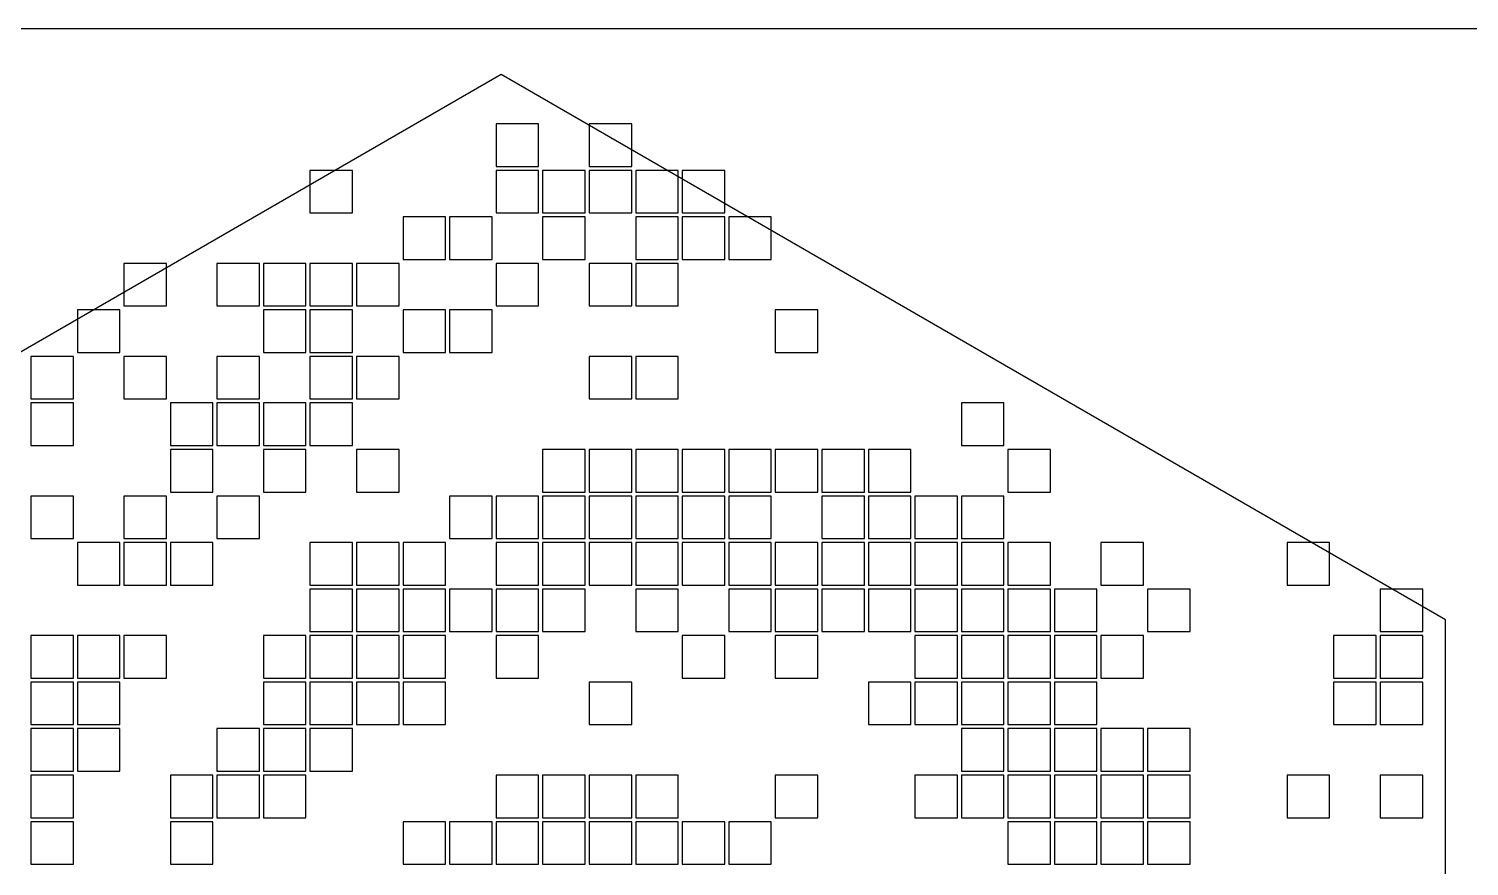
# Model space of a CAD drawing. Extents: x -326 to 326, y -269 to 269.
# Drawn here: x 0 to 198.1, y 153.6 to 268.8 of the extents above; entities that cross this region are included whole.
import ezdxf

# ---------------------------------------------------------------- set-up
doc = ezdxf.new("R2010")
doc.units = 0

msp = doc.modelspace()

# ---------------------------------------------------------------- linework, layer by layer
at = {"layer": 'BOARD'}
msp.add_line((326.4, 268.8), (-326.4, 268.8), dxfattribs=at)
at = {"layer": 'PATCHES'}
for p, q in [((70.125, 255.725), (64.275, 255.725)), ((64.275, 255.725), (64.275, 249.875)), ((70.125, 249.875), (70.125, 255.725)), ((82.925, 255.725), (77.075, 255.725)), ((77.075, 255.725), (77.075, 249.875)), ((82.925, 249.875), (82.925, 255.725)), ((64.275, 249.875), (70.125, 249.875)), ((77.075, 249.875), (82.925, 249.875)), ((44.525, 249.325), (38.675, 249.325)), ((38.675, 249.325), (38.675, 243.475)), ((44.525, 243.475), (44.525, 249.325)), ((70.125, 249.325), (64.275, 249.325)), ((64.275, 249.325), (64.275, 243.475)), ((70.125, 243.475), (70.125, 249.325)), ((76.525, 249.325), (70.675, 249.325)), ((70.675, 249.325), (70.675, 243.475)), ((76.525, 243.475), (76.525, 249.325)), ((82.925, 249.325), (77.075, 249.325)), ((77.075, 249.325), (77.075, 243.475)), ((82.925, 243.475), (82.925, 249.325)), ((89.325, 249.325), (83.475, 249.325)), ((83.475, 249.325), (83.475, 243.475)), ((89.325, 243.475), (89.325, 249.325)), ((95.725, 249.325), (89.875, 249.325)), ((89.875, 249.325), (89.875, 243.475)), ((95.725, 243.475), (95.725, 249.325)), ((38.675, 243.475), (44.525, 243.475)), ((57.325, 242.925), (51.475, 242.925)), ((51.475, 242.925), (51.475, 237.075)), ((57.325, 237.075), (57.325, 242.925)), ((63.725, 242.925), (57.875, 242.925)), ((57.875, 242.925), (57.875, 237.075)), ((63.725, 237.075), (63.725, 242.925)), ((64.275, 243.475), (70.125, 243.475)), ((70.675, 243.475), (76.525, 243.475)), ((76.525, 242.925), (70.675, 242.925)), ((70.675, 242.925), (70.675, 237.075)), ((76.525, 237.075), (76.525, 242.925)), ((77.075, 243.475), (82.925, 243.475)), ((83.475, 243.475), (89.325, 243.475)), ((89.325, 242.925), (83.475, 242.925)), ((83.475, 242.925), (83.475, 237.075)), ((89.325, 237.075), (89.325, 242.925)), ((89.875, 243.475), (95.725, 243.475)), ((95.725, 242.925), (89.875, 242.925)), ((89.875, 242.925), (89.875, 237.075)), ((95.725, 237.075), (95.725, 242.925)), ((102.125, 242.925), (96.275, 242.925)), ((96.275, 242.925), (96.275, 237.075)), ((102.125, 237.075), (102.125, 242.925)), ((18.925, 236.525), (13.075, 236.525)), ((13.075, 236.525), (13.075, 230.675)), ((18.925, 230.675), (18.925, 236.525)), ((31.725, 236.525), (25.875, 236.525)), ((25.875, 236.525), (25.875, 230.675)), ((31.725, 230.675), (31.725, 236.525)), ((38.125, 236.525), (32.275, 236.525)), ((32.275, 236.525), (32.275, 230.675)), ((38.125, 230.675), (38.125, 236.525)), ((44.525, 236.525), (38.675, 236.525)), ((38.675, 236.525), (38.675, 230.675)), ((44.525, 230.675), (44.525, 236.525)), ((50.925, 236.525), (45.075, 236.525)), ((45.075, 236.525), (45.075, 230.675)), ((50.925, 230.675), (50.925, 236.525)), ((51.475, 237.075), (57.325, 237.075)), ((57.875, 237.075), (63.725, 237.075)), ((70.125, 236.525), (64.275, 236.525)), ((64.275, 236.525), (64.275, 230.675)), ((70.125, 230.675), (70.125, 236.525)), ((70.675, 237.075), (76.525, 237.075)), ((82.925, 236.525), (77.075, 236.525)), ((77.075, 236.525), (77.075, 230.675)), ((82.925, 230.675), (82.925, 236.525)), ((83.475, 237.075), (89.325, 237.075)), ((89.325, 236.525), (83.475, 236.525)), ((83.475, 236.525), (83.475, 230.675)), ((89.325, 230.675), (89.325, 236.525)), ((89.875, 237.075), (95.725, 237.075)), ((96.275, 237.075), (102.125, 237.075)), ((12.525, 230.125), (6.675, 230.125)), ((6.675, 230.125), (6.675, 224.275)), ((12.525, 224.275), (12.525, 230.125)), ((13.075, 230.675), (18.925, 230.675)), ((25.875, 230.675), (31.725, 230.675)), ((32.275, 230.675), (38.125, 230.675)), ((38.125, 230.125), (32.275, 230.125)), ((32.275, 230.125), (32.275, 224.275)), ((38.125, 224.275), (38.125, 230.125)), ((38.675, 230.675), (44.525, 230.675)), ((44.525, 230.125), (38.675, 230.125)), ((38.675, 230.125), (38.675, 224.275)), ((44.525, 224.275), (44.525, 230.125)), ((45.075, 230.675), (50.925, 230.675)), ((57.325, 230.125), (51.475, 230.125)), ((51.475, 230.125), (51.475, 224.275)), ((57.325, 224.275), (57.325, 230.125)), ((63.725, 230.125), (57.875, 230.125)), ((57.875, 230.125), (57.875, 224.275)), ((63.725, 224.275), (63.725, 230.125)), ((64.275, 230.675), (70.125, 230.675)), ((77.075, 230.675), (82.925, 230.675)), ((83.475, 230.675), (89.325, 230.675)), ((108.525, 230.125), (102.675, 230.125)), ((102.675, 230.125), (102.675, 224.275)), ((108.525, 224.275), (108.525, 230.125)), ((6.675, 224.275), (12.525, 224.275)), ((32.275, 224.275), (38.125, 224.275)), ((38.675, 224.275), (44.525, 224.275)), ((51.475, 224.275), (57.325, 224.275)), ((57.875, 224.275), (63.725, 224.275)), ((102.675, 224.275), (108.525, 224.275)), ((6.125, 223.725), (0.275, 223.725)), ((0.275, 223.725), (0.275, 217.875)), ((6.125, 217.875), (6.125, 223.725)), ((18.925, 223.725), (13.075, 223.725)), ((13.075, 223.725), (13.075, 217.875)), ((18.925, 217.875), (18.925, 223.725)), ((31.725, 223.725), (25.875, 223.725)), ((25.875, 223.725), (25.875, 217.875)), ((31.725, 217.875), (31.725, 223.725)), ((44.525, 223.725), (38.675, 223.725)), ((38.675, 223.725), (38.675, 217.875)), ((44.525, 217.875), (44.525, 223.725)), ((50.925, 223.725), (45.075, 223.725)), ((45.075, 223.725), (45.075, 217.875)), ((50.925, 217.875), (50.925, 223.725)), ((82.925, 223.725), (77.075, 223.725)), ((77.075, 223.725), (77.075, 217.875)), ((82.925, 217.875), (82.925, 223.725)), ((89.325, 223.725), (83.475, 223.725)), ((83.475, 223.725), (83.475, 217.875)), ((89.325, 217.875), (89.325, 223.725)), ((0.275, 217.875), (6.125, 217.875)), ((6.125, 217.325), (0.275, 217.325)), ((0.275, 217.325), (0.275, 211.475)), ((6.125, 211.475), (6.125, 217.325)), ((13.075, 217.875), (18.925, 217.875)), ((25.325, 217.325), (19.475, 217.325)), ((19.475, 217.325), (19.475, 211.475)), ((25.325, 211.475), (25.325, 217.325)), ((25.875, 217.875), (31.725, 217.875)), ((31.725, 217.325), (25.875, 217.325)), ((25.875, 217.325), (25.875, 211.475)), ((31.725, 211.475), (31.725, 217.325)), ((38.125, 217.325), (32.275, 217.325)), ((32.275, 217.325), (32.275, 211.475)), ((38.125, 211.475), (38.125, 217.325)), ((38.675, 217.875), (44.525, 217.875)), ((44.525, 217.325), (38.675, 217.325)), ((38.675, 217.325), (38.675, 211.475)), ((44.525, 211.475), (44.525, 217.325)), ((45.075, 217.875), (50.925, 217.875)), ((77.075, 217.875), (82.925, 217.875)), ((83.475, 217.875), (89.325, 217.875)), ((134.125, 217.325), (128.275, 217.325)), ((128.275, 217.325), (128.275, 211.475)), ((134.125, 211.475), (134.125, 217.325)), ((0.275, 211.475), (6.125, 211.475)), ((19.475, 211.475), (25.325, 211.475)), ((25.325, 210.925), (19.475, 210.925)), ((19.475, 210.925), (19.475, 205.075)), ((25.325, 205.075), (25.325, 210.925)), ((25.875, 211.475), (31.725, 211.475)), ((32.275, 211.475), (38.125, 211.475)), ((38.125, 210.925), (32.275, 210.925)), ((32.275, 210.925), (32.275, 205.075)), ((38.125, 205.075), (38.125, 210.925)), ((38.675, 211.475), (44.525, 211.475)), ((50.925, 210.925), (45.075, 210.925)), ((45.075, 210.925), (45.075, 205.075)), ((50.925, 205.075), (50.925, 210.925)), ((76.525, 210.925), (70.675, 210.925)), ((70.675, 210.925), (70.675, 205.075)), ((76.525, 205.075), (76.525, 210.925)), ((82.925, 210.925), (77.075, 210.925)), ((77.075, 210.925), (77.075, 205.075)), ((82.925, 205.075), (82.925, 210.925)), ((89.325, 210.925), (83.475, 210.925)), ((83.475, 210.925), (83.475, 205.075)), ((89.325, 205.075), (89.325, 210.925)), ((95.725, 210.925), (89.875, 210.925)), ((89.875, 210.925), (89.875, 205.075)), ((95.725, 205.075), (95.725, 210.925)), ((102.125, 210.925), (96.275, 210.925)), ((96.275, 210.925), (96.275, 205.075)), ((102.125, 205.075), (102.125, 210.925)), ((108.525, 210.925), (102.675, 210.925)), ((102.675, 210.925), (102.675, 205.075)), ((108.525, 205.075), (108.525, 210.925)), ((114.925, 210.925), (109.075, 210.925)), ((109.075, 210.925), (109.075, 205.075)), ((114.925, 205.075), (114.925, 210.925)), ((121.325, 210.925), (115.475, 210.925)), ((115.475, 210.925), (115.475, 205.075)), ((121.325, 205.075), (121.325, 210.925)), ((128.275, 211.475), (134.125, 211.475)), ((140.525, 210.925), (134.675, 210.925)), ((134.675, 210.925), (134.675, 205.075)), ((140.525, 205.075), (140.525, 210.925)), ((6.125, 204.525), (0.275, 204.525)), ((0.275, 204.525), (0.275, 198.675)), ((6.125, 198.675), (6.125, 204.525)), ((18.925, 204.525), (13.075, 204.525)), ((13.075, 204.525), (13.075, 198.675)), ((18.925, 198.675), (18.925, 204.525)), ((19.475, 205.075), (25.325, 205.075)), ((31.725, 204.525), (25.875, 204.525)), ((25.875, 204.525), (25.875, 198.675)), ((31.725, 198.675), (31.725, 204.525)), ((32.275, 205.075), (38.125, 205.075)), ((45.075, 205.075), (50.925, 205.075)), ((63.725, 204.525), (57.875, 204.525)), ((57.875, 204.525), (57.875, 198.675)), ((63.725, 198.675), (63.725, 204.525)), ((70.125, 204.525), (64.275, 204.525)), ((64.275, 204.525), (64.275, 198.675)), ((70.125, 198.675), (70.125, 204.525)), ((70.675, 205.075), (76.525, 205.075)), ((76.525, 204.525), (70.675, 204.525)), ((70.675, 204.525), (70.675, 198.675)), ((76.525, 198.675), (76.525, 204.525)), ((77.075, 205.075), (82.925, 205.075)), ((82.925, 204.525), (77.075, 204.525)), ((77.075, 204.525), (77.075, 198.675)), ((82.925, 198.675), (82.925, 204.525)), ((83.475, 205.075), (89.325, 205.075)), ((89.325, 204.525), (83.475, 204.525)), ((83.475, 204.525), (83.475, 198.675)), ((89.325, 198.675), (89.325, 204.525)), ((89.875, 205.075), (95.725, 205.075)), ((95.725, 204.525), (89.875, 204.525)), ((89.875, 204.525), (89.875, 198.675)), ((95.725, 198.675), (95.725, 204.525)), ((96.275, 205.075), (102.125, 205.075)), ((102.125, 204.525), (96.275, 204.525)), ((96.275, 204.525), (96.275, 198.675)), ((102.125, 198.675), (102.125, 204.525)), ((102.675, 205.075), (108.525, 205.075)), ((109.075, 205.075), (114.925, 205.075)), ((114.925, 204.525), (109.075, 204.525)), ((109.075, 204.525), (109.075, 198.675)), ((114.925, 198.675), (114.925, 204.525)), ((115.475, 205.075), (121.325, 205.075)), ((121.325, 204.525), (115.475, 204.525)), ((115.475, 204.525), (115.475, 198.675)), ((121.325, 198.675), (121.325, 204.525)), ((127.725, 204.525), (121.875, 204.525)), ((121.875, 204.525), (121.875, 198.675)), ((127.725, 198.675), (127.725, 204.525)), ((134.125, 204.525), (128.275, 204.525)), ((128.275, 204.525), (128.275, 198.675)), ((134.125, 198.675), (134.125, 204.525)), ((134.675, 205.075), (140.525, 205.075)), ((0.275, 198.675), (6.125, 198.675)), ((12.525, 198.125), (6.675, 198.125)), ((6.675, 198.125), (6.675, 192.275)), ((12.525, 192.275), (12.525, 198.125)), ((13.075, 198.675), (18.925, 198.675)), ((18.925, 198.125), (13.075, 198.125)), ((13.075, 198.125), (13.075, 192.275)), ((18.925, 192.275), (18.925, 198.125)), ((25.325, 198.125), (19.475, 198.125)), ((19.475, 198.125), (19.475, 192.275)), ((25.325, 192.275), (25.325, 198.125)), ((25.875, 198.675), (31.725, 198.675)), ((44.525, 198.125), (38.675, 198.125)), ((38.675, 198.125), (38.675, 192.275)), ((44.525, 192.275), (44.525, 198.125)), ((50.925, 198.125), (45.075, 198.125)), ((45.075, 198.125), (45.075, 192.275)), ((50.925, 192.275), (50.925, 198.125)), ((57.325, 198.125), (51.475, 198.125)), ((51.475, 198.125), (51.475, 192.275)), ((57.325, 192.275), (57.325, 198.125)), ((57.875, 198.675), (63.725, 198.675)), ((64.275, 198.675), (70.125, 198.675)), ((70.125, 198.125), (64.275, 198.125)), ((64.275, 198.125), (64.275, 192.275)), ((70.125, 192.275), (70.125, 198.125)), ((70.675, 198.675), (76.525, 198.675)), ((76.525, 198.125), (70.675, 198.125)), ((70.675, 198.125), (70.675, 192.275)), ((76.525, 192.275), (76.525, 198.125)), ((77.075, 198.675), (82.925, 198.675)), ((82.925, 198.125), (77.075, 198.125)), ((77.075, 198.125), (77.075, 192.275)), ((82.925, 192.275), (82.925, 198.125)), ((83.475, 198.675), (89.325, 198.675)), ((89.325, 198.125), (83.475, 198.125)), ((83.475, 198.125), (83.475, 192.275)), ((89.325, 192.275), (89.325, 198.125)), ((89.875, 198.675), (95.725, 198.675)), ((95.725, 198.125), (89.875, 198.125)), ((89.875, 198.125), (89.875, 192.275)), ((95.725, 192.275), (95.725, 198.125)), ((96.275, 198.675), (102.125, 198.675)), ((102.125, 198.125), (96.275, 198.125)), ((96.275, 198.125), (96.275, 192.275)), ((102.125, 192.275), (102.125, 198.125)), ((108.525, 198.125), (102.675, 198.125)), ((102.675, 198.125), (102.675, 192.275)), ((108.525, 192.275), (108.525, 198.125)), ((109.075, 198.675), (114.925, 198.675)), ((114.925, 198.125), (109.075, 198.125)), ((109.075, 198.125), (109.075, 192.275)), ((114.925, 192.275), (114.925, 198.125)), ((115.475, 198.675), (121.325, 198.675)), ((121.325, 198.125), (115.475, 198.125)), ((115.475, 198.125), (115.475, 192.275)), ((121.325, 192.275), (121.325, 198.125)), ((121.875, 198.675), (127.725, 198.675)), ((127.725, 198.125), (121.875, 198.125)), ((121.875, 198.125), (121.875, 192.275)), ((127.725, 192.275), (127.725, 198.125)), ((128.275, 198.675), (134.125, 198.675)), ((134.125, 198.125), (128.275, 198.125)), ((128.275, 198.125), (128.275, 192.275)), ((134.125, 192.275), (134.125, 198.125)), ((140.525, 198.125), (134.675, 198.125)), ((134.675, 198.125), (134.675, 192.275)), ((140.525, 192.275), (140.525, 198.125)), ((153.325, 198.125), (147.475, 198.125)), ((147.475, 198.125), (147.475, 192.275)), ((153.325, 192.275), (153.325, 198.125)), ((178.925, 198.125), (173.075, 198.125)), ((173.075, 198.125), (173.075, 192.275)), ((178.925, 192.275), (178.925, 198.125)), ((6.675, 192.275), (12.525, 192.275)), ((13.075, 192.275), (18.925, 192.275)), ((19.475, 192.275), (25.325, 192.275)), ((38.675, 192.275), (44.525, 192.275)), ((45.075, 192.275), (50.925, 192.275)), ((51.475, 192.275), (57.325, 192.275)), ((64.275, 192.275), (70.125, 192.275)), ((70.675, 192.275), (76.525, 192.275)), ((77.075, 192.275), (82.925, 192.275)), ((83.475, 192.275), (89.325, 192.275)), ((89.875, 192.275), (95.725, 192.275)), ((96.275, 192.275), (102.125, 192.275)), ((102.675, 192.275), (108.525, 192.275)), ((109.075, 192.275), (114.925, 192.275)), ((115.475, 192.275), (121.325, 192.275)), ((121.875, 192.275), (127.725, 192.275)), ((128.275, 192.275), (134.125, 192.275)), ((134.675, 192.275), (140.525, 192.275)), ((147.475, 192.275), (153.325, 192.275)), ((173.075, 192.275), (178.925, 192.275)), ((44.525, 191.725), (38.675, 191.725)), ((38.675, 191.725), (38.675, 185.875)), ((44.525, 185.875), (44.525, 191.725)), ((50.925, 191.725), (45.075, 191.725)), ((45.075, 191.725), (45.075, 185.875)), ((50.925, 185.875), (50.925, 191.725)), ((57.325, 191.725), (51.475, 191.725)), ((51.475, 191.725), (51.475, 185.875)), ((57.325, 185.875), (57.325, 191.725)), ((63.725, 191.725), (57.875, 191.725)), ((57.875, 191.725), (57.875, 185.875)), ((63.725, 185.875), (63.725, 191.725)), ((70.125, 191.725), (64.275, 191.725)), ((64.275, 191.725), (64.275, 185.875)), ((70.125, 185.875), (70.125, 191.725)), ((76.525, 191.725), (70.675, 191.725)), ((70.675, 191.725), (70.675, 185.875)), ((76.525, 185.875), (76.525, 191.725)), ((89.325, 191.725), (83.475, 191.725)), ((83.475, 191.725), (83.475, 185.875)), ((89.325, 185.875), (89.325, 191.725)), ((102.125, 191.725), (96.275, 191.725)), ((96.275, 191.725), (96.275, 185.875)), ((102.125, 185.875), (102.125, 191.725)), ((108.525, 191.725), (102.675, 191.725)), ((102.675, 191.725), (102.675, 185.875)), ((108.525, 185.875), (108.525, 191.725)), ((114.925, 191.725), (109.075, 191.725)), ((109.075, 191.725), (109.075, 185.875)), ((114.925, 185.875), (114.925, 191.725)), ((121.325, 191.725), (115.475, 191.725)), ((115.475, 191.725), (115.475, 185.875)), ((121.325, 185.875), (121.325, 191.725)), ((127.725, 191.725), (121.875, 191.725)), ((121.875, 191.725), (121.875, 185.875)), ((127.725, 185.875), (127.725, 191.725)), ((134.125, 191.725), (128.275, 191.725)), ((128.275, 191.725), (128.275, 185.875)), ((134.125, 185.875), (134.125, 191.725)), ((140.525, 191.725), (134.675, 191.725)), ((134.675, 191.725), (134.675, 185.875)), ((140.525, 185.875), (140.525, 191.725)), ((146.925, 191.725), (141.075, 191.725)), ((141.075, 191.725), (141.075, 185.875)), ((146.925, 185.875), (146.925, 191.725)), ((159.725, 191.725), (153.875, 191.725)), ((153.875, 191.725), (153.875, 185.875)), ((159.725, 185.875), (159.725, 191.725)), ((191.725, 191.725), (185.875, 191.725)), ((185.875, 191.725), (185.875, 185.875)), ((191.725, 185.875), (191.725, 191.725)), ((6.125, 185.325), (0.275, 185.325)), ((0.275, 185.325), (0.275, 179.475)), ((6.125, 179.475), (6.125, 185.325)), ((12.525, 185.325), (6.675, 185.325)), ((6.675, 185.325), (6.675, 179.475)), ((12.525, 179.475), (12.525, 185.325)), ((18.925, 185.325), (13.075, 185.325)), ((13.075, 185.325), (13.075, 179.475)), ((18.925, 179.475), (18.925, 185.325)), ((38.125, 185.325), (32.275, 185.325)), ((32.275, 185.325), (32.275, 179.475)), ((38.125, 179.475), (38.125, 185.325)), ((38.675, 185.875), (44.525, 185.875)), ((44.525, 185.325), (38.675, 185.325)), ((38.675, 185.325), (38.675, 179.475)), ((44.525, 179.475), (44.525, 185.325)), ((45.075, 185.875), (50.925, 185.875)), ((50.925, 185.325), (45.075, 185.325)), ((45.075, 185.325), (45.075, 179.475)), ((50.925, 179.475), (50.925, 185.325)), ((51.475, 185.875), (57.325, 185.875)), ((57.325, 185.325), (51.475, 185.325)), ((51.475, 185.325), (51.475, 179.475)), ((57.325, 179.475), (57.325, 185.325)), ((57.875, 185.875), (63.725, 185.875)), ((64.275, 185.875), (70.125, 185.875)), ((70.125, 185.325), (64.275, 185.325)), ((64.275, 185.325), (64.275, 179.475)), ((70.125, 179.475), (70.125, 185.325)), ((70.675, 185.875), (76.525, 185.875)), ((83.475, 185.875), (89.325, 185.875)), ((95.725, 185.325), (89.875, 185.325)), ((89.875, 185.325), (89.875, 179.475)), ((95.725, 179.475), (95.725, 185.325)), ((96.275, 185.875), (102.125, 185.875)), ((102.675, 185.875), (108.525, 185.875)), ((108.525, 185.325), (102.675, 185.325)), ((102.675, 185.325), (102.675, 179.475)), ((108.525, 179.475), (108.525, 185.325)), ((109.075, 185.875), (114.925, 185.875)), ((115.475, 185.875), (121.325, 185.875)), ((121.875, 185.875), (127.725, 185.875)), ((127.725, 185.325), (121.875, 185.325)), ((121.875, 185.325), (121.875, 179.475)), ((127.725, 179.475), (127.725, 185.325)), ((128.275, 185.875), (134.125, 185.875)), ((134.125, 185.325), (128.275, 185.325)), ((128.275, 185.325), (128.275, 179.475)), ((134.125, 179.475), (134.125, 185.325)), ((134.675, 185.875), (140.525, 185.875)), ((140.525, 185.325), (134.675, 185.325)), ((134.675, 185.325), (134.675, 179.475)), ((140.525, 179.475), (140.525, 185.325)), ((141.075, 185.875), (146.925, 185.875)), ((146.925, 185.325), (141.075, 185.325)), ((141.075, 185.325), (141.075, 179.475)), ((146.925, 179.475), (146.925, 185.325)), ((153.325, 185.325), (147.475, 185.325)), ((147.475, 185.325), (147.475, 179.475)), ((153.325, 179.475), (153.325, 185.325)), ((153.875, 185.875), (159.725, 185.875)), ((185.325, 185.325), (179.475, 185.325)), ((179.475, 185.325), (179.475, 179.475)), ((185.325, 179.475), (185.325, 185.325)), ((185.875, 185.875), (191.725, 185.875)), ((191.725, 185.325), (185.875, 185.325)), ((185.875, 185.325), (185.875, 179.475)), ((191.725, 179.475), (191.725, 185.325)), ((0.275, 179.475), (6.125, 179.475)), ((6.125, 178.925), (0.275, 178.925)), ((0.275, 178.925), (0.275, 173.075)), ((6.125, 173.075), (6.125, 178.925)), ((6.675, 179.475), (12.525, 179.475)), ((12.525, 178.925), (6.675, 178.925)), ((6.675, 178.925), (6.675, 173.075)), ((12.525, 173.075), (12.525, 178.925)), ((13.075, 179.475), (18.925, 179.475)), ((32.275, 179.475), (38.125, 179.475)), ((38.125, 178.925), (32.275, 178.925)), ((32.275, 178.925), (32.275, 173.075)), ((38.125, 173.075), (38.125, 178.925)), ((38.675, 179.475), (44.525, 179.475)), ((44.525, 178.925), (38.675, 178.925)), ((38.675, 178.925), (38.675, 173.075)), ((44.525, 173.075), (44.525, 178.925)), ((45.075, 179.475), (50.925, 179.475)), ((50.925, 178.925), (45.075, 178.925)), ((45.075, 178.925), (45.075, 173.075)), ((50.925, 173.075), (50.925, 178.925)), ((51.475, 179.475), (57.325, 179.475)), ((57.325, 178.925), (51.475, 178.925)), ((51.475, 178.925), (51.475, 173.075)), ((57.325, 173.075), (57.325, 178.925)), ((64.275, 179.475), (70.125, 179.475)), ((82.925, 178.925), (77.075, 178.925)), ((77.075, 178.925), (77.075, 173.075)), ((82.925, 173.075), (82.925, 178.925)), ((89.875, 179.475), (95.725, 179.475)), ((102.675, 179.475), (108.525, 179.475)), ((121.325, 178.925), (115.475, 178.925)), ((115.475, 178.925), (115.475, 173.075)), ((121.325, 173.075), (121.325, 178.925)), ((121.875, 179.475), (127.725, 179.475)), ((127.725, 178.925), (121.875, 178.925)), ((121.875, 178.925), (121.875, 173.075)), ((127.725, 173.075), (127.725, 178.925)), ((128.275, 179.475), (134.125, 179.475)), ((134.125, 178.925), (128.275, 178.925)), ((128.275, 178.925), (128.275, 173.075)), ((134.125, 173.075), (134.125, 178.925)), ((134.675, 179.475), (140.525, 179.475)), ((140.525, 178.925), (134.675, 178.925)), ((134.675, 178.925), (134.675, 173.075)), ((140.525, 173.075), (140.525, 178.925)), ((141.075, 179.475), (146.925, 179.475)), ((146.925, 178.925), (141.075, 178.925)), ((141.075, 178.925), (141.075, 173.075)), ((146.925, 173.075), (146.925, 178.925)), ((147.475, 179.475), (153.325, 179.475)), ((179.475, 179.475), (185.325, 179.475)), ((185.325, 178.925), (179.475, 178.925)), ((179.475, 178.925), (179.475, 173.075)), ((185.325, 173.075), (185.325, 178.925)), ((185.875, 179.475), (191.725, 179.475)), ((191.725, 178.925), (185.875, 178.925)), ((185.875, 178.925), (185.875, 173.075)), ((191.725, 173.075), (191.725, 178.925)), ((0.275, 173.075), (6.125, 173.075)), ((6.125, 172.525), (0.275, 172.525)), ((0.275, 172.525), (0.275, 166.675)), ((6.125, 166.675), (6.125, 172.525)), ((6.675, 173.075), (12.525, 173.075)), ((12.525, 172.525), (6.675, 172.525)), ((6.675, 172.525), (6.675, 166.675)), ((12.525, 166.675), (12.525, 172.525)), ((31.725, 172.525), (25.875, 172.525)), ((25.875, 172.525), (25.875, 166.675)), ((31.725, 166.675), (31.725, 172.525)), ((32.275, 173.075), (38.125, 173.075)), ((38.125, 172.525), (32.275, 172.525)), ((32.275, 172.525), (32.275, 166.675)), ((38.125, 166.675), (38.125, 172.525)), ((38.675, 173.075), (44.525, 173.075)), ((44.525, 172.525), (38.675, 172.525)), ((38.675, 172.525), (38.675, 166.675)), ((44.525, 166.675), (44.525, 172.525)), ((45.075, 173.075), (50.925, 173.075)), ((51.475, 173.075), (57.325, 173.075)), ((77.075, 173.075), (82.925, 173.075)), ((115.475, 173.075), (121.325, 173.075)), ((121.875, 173.075), (127.725, 173.075)), ((128.275, 173.075), (134.125, 173.075)), ((134.125, 172.525), (128.275, 172.525)), ((128.275, 172.525), (128.275, 166.675)), ((134.125, 166.675), (134.125, 172.525)), ((134.675, 173.075), (140.525, 173.075)), ((140.525, 172.525), (134.675, 172.525)), ((134.675, 172.525), (134.675, 166.675)), ((140.525, 166.675), (140.525, 172.525)), ((141.075, 173.075), (146.925, 173.075)), ((146.925, 172.525), (141.075, 172.525)), ((141.075, 172.525), (141.075, 166.675)), ((146.925, 166.675), (146.925, 172.525)), ((153.325, 172.525), (147.475, 172.525)), ((147.475, 172.525), (147.475, 166.675)), ((153.325, 166.675), (153.325, 172.525)), ((159.725, 172.525), (153.875, 172.525)), ((153.875, 172.525), (153.875, 166.675)), ((159.725, 166.675), (159.725, 172.525)), ((179.475, 173.075), (185.325, 173.075)), ((185.875, 173.075), (191.725, 173.075)), ((0.275, 166.675), (6.125, 166.675)), ((6.675, 166.675), (12.525, 166.675)), ((25.875, 166.675), (31.725, 166.675)), ((32.275, 166.675), (38.125, 166.675)), ((38.675, 166.675), (44.525, 166.675)), ((128.275, 166.675), (134.125, 166.675)), ((134.675, 166.675), (140.525, 166.675)), ((141.075, 166.675), (146.925, 166.675)), ((147.475, 166.675), (153.325, 166.675)), ((153.875, 166.675), (159.725, 166.675)), ((6.125, 166.125), (0.275, 166.125)), ((0.275, 166.125), (0.275, 160.275)), ((6.125, 160.275), (6.125, 166.125)), ((25.325, 166.125), (19.475, 166.125)), ((19.475, 166.125), (19.475, 160.275)), ((25.325, 160.275), (25.325, 166.125)), ((31.725, 166.125), (25.875, 166.125)), ((25.875, 166.125), (25.875, 160.275)), ((31.725, 160.275), (31.725, 166.125)), ((38.125, 166.125), (32.275, 166.125)), ((32.275, 166.125), (32.275, 160.275)), ((38.125, 160.275), (38.125, 166.125)), ((70.125, 166.125), (64.275, 166.125)), ((64.275, 166.125), (64.275, 160.275)), ((70.125, 160.275), (70.125, 166.125)), ((76.525, 166.125), (70.675, 166.125)), ((70.675, 166.125), (70.675, 160.275)), ((76.525, 160.275), (76.525, 166.125)), ((82.925, 166.125), (77.075, 166.125)), ((77.075, 166.125), (77.075, 160.275)), ((82.925, 160.275), (82.925, 166.125)), ((89.325, 166.125), (83.475, 166.125)), ((83.475, 166.125), (83.475, 160.275)), ((89.325, 160.275), (89.325, 166.125)), ((108.525, 166.125), (102.675, 166.125)), ((102.675, 166.125), (102.675, 160.275)), ((108.525, 160.275), (108.525, 166.125)), ((127.725, 166.125), (121.875, 166.125)), ((121.875, 166.125), (121.875, 160.275)), ((127.725, 160.275), (127.725, 166.125)), ((134.125, 166.125), (128.275, 166.125)), ((128.275, 166.125), (128.275, 160.275)), ((134.125, 160.275), (134.125, 166.125)), ((140.525, 166.125), (134.675, 166.125)), ((134.675, 166.125), (134.675, 160.275)), ((140.525, 160.275), (140.525, 166.125)), ((146.925, 166.125), (141.075, 166.125)), ((141.075, 166.125), (141.075, 160.275)), ((146.925, 160.275), (146.925, 166.125)), ((153.325, 166.125), (147.475, 166.125)), ((147.475, 166.125), (147.475, 160.275)), ((153.325, 160.275), (153.325, 166.125)), ((159.725, 166.125), (153.875, 166.125)), ((153.875, 166.125), (153.875, 160.275)), ((159.725, 160.275), (159.725, 166.125)), ((178.925, 166.125), (173.075, 166.125)), ((173.075, 166.125), (173.075, 160.275)), ((178.925, 160.275), (178.925, 166.125)), ((191.725, 166.125), (185.875, 166.125)), ((185.875, 166.125), (185.875, 160.275)), ((191.725, 160.275), (191.725, 166.125)), ((0.275, 160.275), (6.125, 160.275)), ((6.125, 159.725), (0.275, 159.725)), ((0.275, 159.725), (0.275, 153.875)), ((6.125, 153.875), (6.125, 159.725)), ((19.475, 160.275), (25.325, 160.275)), ((25.325, 159.725), (19.475, 159.725)), ((19.475, 159.725), (19.475, 153.875)), ((25.325, 153.875), (25.325, 159.725)), ((25.875, 160.275), (31.725, 160.275)), ((32.275, 160.275), (38.125, 160.275)), ((57.325, 159.725), (51.475, 159.725)), ((51.475, 159.725), (51.475, 153.875)), ((57.325, 153.875), (57.325, 159.725)), ((63.725, 159.725), (57.875, 159.725)), ((57.875, 159.725), (57.875, 153.875)), ((63.725, 153.875), (63.725, 159.725)), ((64.275, 160.275), (70.125, 160.275)), ((70.125, 159.725), (64.275, 159.725)), ((64.275, 159.725), (64.275, 153.875)), ((70.125, 153.875), (70.125, 159.725)), ((70.675, 160.275), (76.525, 160.275)), ((76.525, 159.725), (70.675, 159.725)), ((70.675, 159.725), (70.675, 153.875)), ((76.525, 153.875), (76.525, 159.725)), ((77.075, 160.275), (82.925, 160.275)), ((82.925, 159.725), (77.075, 159.725)), ((77.075, 159.725), (77.075, 153.875)), ((82.925, 153.875), (82.925, 159.725)), ((83.475, 160.275), (89.325, 160.275)), ((89.325, 159.725), (83.475, 159.725)), ((83.475, 159.725), (83.475, 153.875)), ((89.325, 153.875), (89.325, 159.725)), ((95.725, 159.725), (89.875, 159.725)), ((89.875, 159.725), (89.875, 153.875)), ((95.725, 153.875), (95.725, 159.725)), ((102.125, 159.725), (96.275, 159.725)), ((96.275, 159.725), (96.275, 153.875)), ((102.125, 153.875), (102.125, 159.725)), ((102.675, 160.275), (108.525, 160.275)), ((121.875, 160.275), (127.725, 160.275)), ((128.275, 160.275), (134.125, 160.275)), ((134.675, 160.275), (140.525, 160.275)), ((140.525, 159.725), (134.675, 159.725)), ((134.675, 159.725), (134.675, 153.875)), ((140.525, 153.875), (140.525, 159.725)), ((141.075, 160.275), (146.925, 160.275)), ((146.925, 159.725), (141.075, 159.725)), ((141.075, 159.725), (141.075, 153.875)), ((146.925, 153.875), (146.925, 159.725)), ((147.475, 160.275), (153.325, 160.275)), ((153.325, 159.725), (147.475, 159.725)), ((147.475, 159.725), (147.475, 153.875)), ((153.325, 153.875), (153.325, 159.725)), ((153.875, 160.275), (159.725, 160.275)), ((159.725, 159.725), (153.875, 159.725)), ((153.875, 159.725), (153.875, 153.875)), ((159.725, 153.875), (159.725, 159.725)), ((173.075, 160.275), (178.925, 160.275)), ((185.875, 160.275), (191.725, 160.275)), ((0.275, 153.875), (6.125, 153.875)), ((19.475, 153.875), (25.325, 153.875)), ((51.475, 153.875), (57.325, 153.875)), ((57.875, 153.875), (63.725, 153.875)), ((64.275, 153.875), (70.125, 153.875)), ((70.675, 153.875), (76.525, 153.875)), ((77.075, 153.875), (82.925, 153.875)), ((83.475, 153.875), (89.325, 153.875)), ((89.875, 153.875), (95.725, 153.875)), ((96.275, 153.875), (102.125, 153.875)), ((134.675, 153.875), (140.525, 153.875)), ((141.075, 153.875), (146.925, 153.875)), ((147.475, 153.875), (153.325, 153.875)), ((153.875, 153.875), (159.725, 153.875))]:
    msp.add_line(p, q, dxfattribs=at)
at = {"layer": 'PORTS'}
for p, q in [((64.952, 262.5), (-64.952, 187.5)), ((194.856, 187.5), (64.952, 262.5)), ((194.856, 37.5), (194.856, 187.5))]:
    msp.add_line(p, q, dxfattribs=at)

doc.saveas('drawing.dxf')
